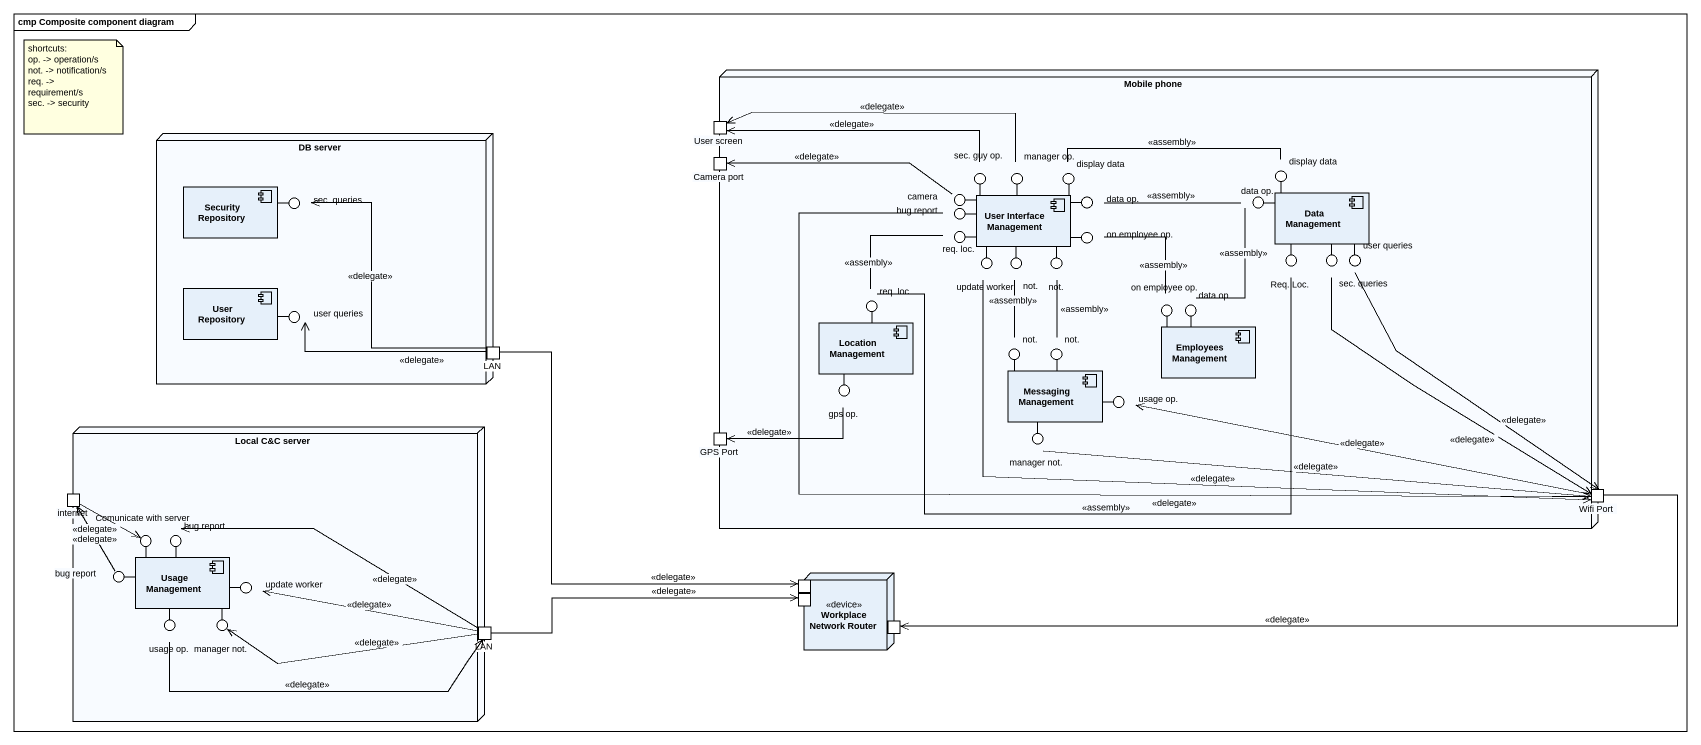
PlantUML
@startuml
mainframe cmp Composite component diagram
node "Mobile phone" as Mobile_phone {
  port "User screen" as User_screen
  port "Camera port" as Camera_port
  component "User Interface Management" as User_Interface_Management
  component "Data Management" as Data_Management
  component "Location Management" as Location_Management
  component "Employees Management" as Employees_Management
  component "Messaging Management" as Messaging_Management
  port "GPS Port" as GPS_Port
  port "Wifi Port" as Wifi_Port
}
node "DB server" as DB_server {
  component "Security Repository" as Security_Repository
  component "User Repository" as User_Repository
  port LAN
}
() "sec. guy op." as sec_guy_op
() "manager op." as manager_op
() "display data" as display_data
() "display data" as display_data_2
() "sec. queries" as sec_queries
() camera
() "bug report" as bug_report
() "data op." as data_op
() "data op." as data_op_2
() "req. loc." as req_loc
() "update worker" as update_worker
() "not." as not
() "not." as not_2
() "on employee op." as on_employee_op
() "Req. Loc." as Req_Loc
() "sec. queries" as sec_queries_2
() "user queries" as user_queries
() "req. loc." as req_loc_2
() "user queries" as user_queries_2
() "on employee op." as on_employee_op_2
() "data op." as data_op_3
() "not." as not_3
() "not." as not_4
() "gps op." as gps_op
() "usage op." as usage_op
node "Local C&C server" as Local_C_C_server {
  port internet
  component "Usage Management" as Usage_Management
  port "LAN" as LAN_2
}
() "manager not." as manager_not
() "Comunicate with server" as Comunicate_with_server
() "bug report" as bug_report_2
() "bug report" as bug_report_3
() "update worker" as update_worker_2
node "Workplace Network Router" as Workplace_Network_Router <<device>> {
  port " " as port1
  port " " as port2
  port " " as port3
}
() "usage op." as usage_op_2
() "manager not." as manager_not_2
User_Interface_Management -up- sec_guy_op
User_Interface_Management -up- manager_op
User_Interface_Management -up- display_data
Data_Management -up- display_data_2
Security_Repository -right- sec_queries
User_Interface_Management -left- camera
User_Interface_Management -left- bug_report
User_Interface_Management -right- data_op
Data_Management -left- data_op_2
User_Interface_Management -left- req_loc
User_Interface_Management -- update_worker
User_Interface_Management -- not
User_Interface_Management -- not_2
User_Interface_Management -right- on_employee_op
Data_Management -- Req_Loc
Data_Management -- sec_queries_2
Data_Management -- user_queries
Location_Management -up- req_loc_2
User_Repository -right- user_queries_2
Employees_Management -up- on_employee_op_2
Employees_Management -up- data_op_3
Messaging_Management -up- not_3
Messaging_Management -up- not_4
Location_Management -- gps_op
Messaging_Management -right- usage_op
Messaging_Management -- manager_not
Usage_Management -up- Comunicate_with_server
Usage_Management -up- bug_report_2
Usage_Management -left- bug_report_3
Usage_Management -right- update_worker_2
Usage_Management -- usage_op_2
Usage_Management -- manager_not_2
sec_guy_op -left-> User_screen : <<delegate>>
manager_op -left-> User_screen : <<delegate>>
display_data_2 -left- display_data : <<assembly>>
camera -left-> Camera_port : <<delegate>>
bug_report -right-> Wifi_Port : <<delegate>>
data_op -right- data_op_2 : <<assembly>>
req_loc -- req_loc_2 : <<assembly>>
update_worker -right-> Wifi_Port : <<delegate>>
not_2 -- not_4 : <<assembly>>
on_employee_op -- on_employee_op_2 : <<assembly>>
Req_Loc -left- req_loc_2 : <<assembly>>
sec_queries_2 --> Wifi_Port : <<delegate>>
user_queries --> Wifi_Port : <<delegate>>
data_op_3 -up- data_op_2 : <<assembly>>
LAN -up-> sec_queries : <<delegate>>
LAN -left-> user_queries_2 : <<delegate>>
LAN --> port2 : <<delegate>>
not_3 -up- not : <<assembly>>
gps_op -left-> GPS_Port : <<delegate>>
manager_not -right-> Wifi_Port : <<delegate>>
internet -right-> Comunicate_with_server : <<delegate>>
Wifi_Port -left-> usage_op : <<delegate>>
Wifi_Port -left-> port3 : <<delegate>>
bug_report_3 -up-> internet : <<delegate>>
usage_op_2 -right-> LAN_2 : <<delegate>>
LAN_2 -left-> bug_report_2 : <<delegate>>
LAN_2 -left-> update_worker_2 : <<delegate>>
LAN_2 -right-> port1 : <<delegate>>
LAN_2 -left-> manager_not_2 : <<delegate>>
note as N1
  shortcuts:
  op. -> operation/s
  not. -> notification/s
  req. -> requirement/s
  sec. -> security
end note
@enduml
